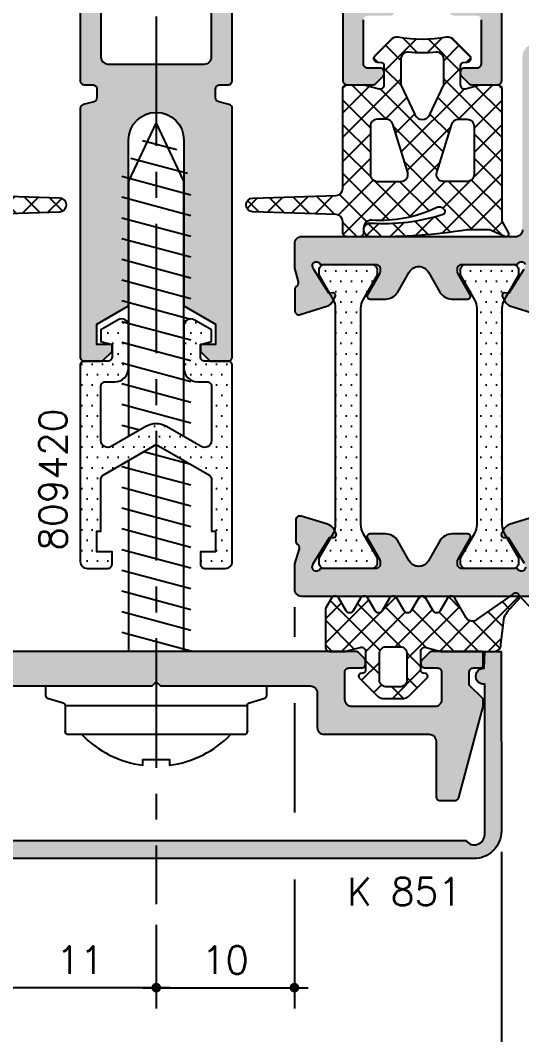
# Model space of a CAD drawing. Extents: x 0 to 4131, y -1600 to 527.
# Drawn here: x 71.7 to 108, y -889.3 to -815.9 of the extents above; entities that cross this region are included whole.
import ezdxf

# ---------------------------------------------------------------- set-up
doc = ezdxf.new("R2010")
doc.units = 0
doc.header["$LTSCALE"] = 7.5
doc.header["$MEASUREMENT"] = 0
doc.linetypes.add('CENTER', pattern=[2, 1.25, -0.25, 0.25, -0.25])
doc.layers.get('0').update_dxf_attribs({"linetype": 'CONTINUOUS'})
doc.layers.get('DEFPOINTS').update_dxf_attribs({"linetype": 'CONTINUOUS'})
for name, color, linetype in [('ASSI', 1, 'CENTER'), ('FILL', 8, 'CONTINUOUS'), ('FINE', 7, 'CONTINUOUS'), ('GOMMA', 3, 'CONTINUOUS'), ('GROSSA', 4, 'CONTINUOUS'), ('QUOTE', 254, 'CONTINUOUS'), ('VITERIA', 40, 'CONTINUOUS')]:
    doc.layers.add(name, color=color, linetype=linetype)
doc.styles.get("Standard").update_dxf_attribs({"font": 'romans.shx'})
doc.dimstyles.new('SCALA_1-1$0', dxfattribs={"dimtxt": 2, "dimasz": 1, "dimexe": 1.5, "dimexo": 1.5, "dimgap": 1, "dimtad": 3, "dimdsep": 46, "dimtxsty": 'Standard', "dimblk1": 'PUNTO', "dimblk2": 'PUNTO', "dimsah": 1, "dimcen": 0.09, "dimclrt": 2, "dimadec": 0, "dimazin": 0, "dimtfac": 0.7, "dimtmove": 0, "dimatfit": 3, "dimldrblk": 'PUNTO', "dimfxl": 1, "dimtolj": 2, "dimarcsym": 0})
pattern_1 = [(45, (1e-07, -960), (-0.8838835, 0.8838835), []), (135, (1e-07, -960), (-0.8838835, -0.8838835), [])]
pattern_2 = [(0, (1e-07, -960), (0.375, 0.75), [0, -0.75])]

# ---------------------------------------------------------------- blocks, each defined once
blk = doc.blocks.new('k0855')
at = {"layer": 'GROSSA'}
blk.add_lwpolyline([(11.65, 0.8, -0.414214), (11.15, 0.3), (0.3, 0.3), (0, 0), (-0.3, 0.3), (-11.15, 0.3, -0.414214), (-11.65, 0.8), (-11.65, 3.3, 0.414214), (-12.15, 3.8), (-19.75, 3.8, -0.414214), (-20.25, 4.3), (-20.25, 8.3, 0.414214), (-20.55, 8.6), (-21.598, 8.6, 0.339454), (-21.888, 8.378), (-23.65, 1.8), (-23.65, 1.245), (-22.65, 0.245), (-22.65, -0.7, -0.414214), (-22.95, -1), (-23.5, -1, 0.414214), (-23.65, -1.15), (-23.65, -2.05, 0.414214), (-23.5, -2.2), (-19.974, -2.2, 0.198912), (-19.762, -2.112), (-19.238, -1.588, 0.198912), (-19.15, -1.376), (-19.15, -1.3, 0.414214), (-19.45, -1), (-20.35, -1, -0.414214), (-20.65, -0.7), (-20.65, 1.3, -0.414214), (-20.15, 1.8), (-14.15, 1.8, -0.414214), (-13.65, 1.3), (-13.65, -0.7, -0.414214), (-13.95, -1), (-14.85, -1, 0.414214), (-15.15, -1.3), (-15.15, -1.476, 0.198912), (-15.062, -1.688), (-14.638, -2.112, 0.198912), (-14.426, -2.2), (14.426, -2.2, 0.198912), (14.638, -2.112), (15.062, -1.688, 0.198912), (15.15, -1.476), (15.15, -1.3, 0.414214), (14.85, -1), (13.95, -1, -0.414214), (13.65, -0.7), (13.65, 1.3, -0.414214), (14.15, 1.8), (20.138, 1.8, -0.414214), (20.638, 1.3), (20.638, -0.7, -0.414214), (20.338, -1), (19.438, -1, 0.414214), (19.138, -1.3), (19.138, -1.376, 0.198912), (19.226, -1.588), (19.75, -2.112, 0.198912), (19.962, -2.2), (23.488, -2.2, 0.414214), (23.638, -2.05), (23.638, -1.15, 0.414214), (23.488, -1), (22.938, -1, -0.414214), (22.638, -0.7), (22.638, 0.245), (23.638, 1.245), (23.638, 1.8), (21.915, 8.229, 0.339454), (21.432, 8.6), (20.538, 8.6, 0.414214), (20.238, 8.3), (20.238, 4.3, -0.414214), (19.738, 3.8), (12.15, 3.8, 0.414214), (11.65, 3.3)], format="xyb", close=True, dxfattribs=at)
blk = doc.blocks.new('PUNTO')
blk.add_line((-1, 0), (1, 0))
at = {"const_width": 0.35}
blk.add_lwpolyline([(-0.175, 0, 1), (0.175, 0, 1)], format="xyb", close=True, dxfattribs=at)
blk = doc.blocks.new('*D367')
at = {"layer": 'DEFPOINTS', "color": 0, "transparency": 16777216}
for p in [(56.464, -874.541), (106.481, -874.54), (106.481, -895.269)]:
    blk.add_point(p, dxfattribs=at)
at = {"layer": 'QUOTE', "color": 0, "lineweight": -2, "transparency": 16777216}
for p, q in [((56.464, -876.041), (56.464, -896.769)), ((106.481, -876.04), (106.481, -896.769)), ((57.464, -895.269), (105.481, -895.269))]:
    blk.add_line(p, q, dxfattribs=at)
at = {"layer": 'QUOTE', "color": 0, "lineweight": -2, "transparency": 16777216, "rotation": 180}
blk.add_blockref('PUNTO', (56.464, -895.269), dxfattribs=at)
at = {"layer": 'QUOTE', "color": 0, "lineweight": -2, "transparency": 16777216}
blk.add_blockref('PUNTO', (106.481, -895.269), dxfattribs=at)
at = {"layer": 'QUOTE', "color": 2, "transparency": 16777216, "insert": (81.472, -893.269), "char_height": 2, "attachment_point": 5}
blk.add_mtext('\\A2;50', dxfattribs=at)
blk = doc.blocks.new('*D369')
at = {"layer": 'DEFPOINTS', "color": 0, "transparency": 16777216}
for p in [(91.508, -876.54), (81.508, -879.831), (91.508, -885.88)]:
    blk.add_point(p, dxfattribs=at)
at = {"layer": 'QUOTE', "color": 0, "lineweight": -2, "transparency": 16777216}
for p, q in [((91.508, -878.04), (91.508, -887.38)), ((81.508, -881.331), (81.508, -887.38)), ((82.508, -885.88), (90.508, -885.88))]:
    blk.add_line(p, q, dxfattribs=at)
at = {"layer": 'QUOTE', "color": 0, "lineweight": -2, "transparency": 16777216, "rotation": 180}
blk.add_blockref('PUNTO', (81.508, -885.88), dxfattribs=at)
at = {"layer": 'QUOTE', "color": 0, "lineweight": -2, "transparency": 16777216}
blk.add_blockref('PUNTO', (91.508, -885.88), dxfattribs=at)
at = {"layer": 'QUOTE', "color": 2, "transparency": 16777216, "insert": (86.508, -883.88), "char_height": 2, "attachment_point": 5}
blk.add_mtext('\\A2;10', dxfattribs=at)
blk = doc.blocks.new('*D370')
at = {"layer": 'DEFPOINTS', "color": 0, "transparency": 16777216}
for p in [(70.508, -876.54), (81.508, -879.831), (70.508, -885.88)]:
    blk.add_point(p, dxfattribs=at)
at = {"layer": 'QUOTE', "color": 0, "lineweight": -2, "transparency": 16777216}
for p, q in [((70.508, -878.04), (70.508, -887.38)), ((81.508, -881.331), (81.508, -887.38)), ((80.508, -885.88), (71.508, -885.88))]:
    blk.add_line(p, q, dxfattribs=at)
at = {"layer": 'QUOTE', "color": 0, "lineweight": -2, "transparency": 16777216, "rotation": 180}
blk.add_blockref('PUNTO', (70.508, -885.88), dxfattribs=at)
at = {"layer": 'QUOTE', "color": 0, "lineweight": -2, "transparency": 16777216}
blk.add_blockref('PUNTO', (81.508, -885.88), dxfattribs=at)
at = {"layer": 'QUOTE', "color": 2, "transparency": 16777216, "insert": (76.008, -883.88), "char_height": 2, "attachment_point": 5}
blk.add_mtext('\\A2;11', dxfattribs=at)

msp = doc.modelspace()

# ---------------------------------------------------------------- hatches: boundary and pattern name
at = {"layer": 'FILL'}
h = msp.add_hatch(color=253, dxfattribs=at)
edge = h.paths.add_edge_path(flags=16)
edge.add_arc((58.8076, -719.4384), 0.3, 90, 180)
edge.add_line((58.5076, -719.4384), (58.5076, -803.2384))
edge.add_arc((58.8076, -803.2384), 0.3, 180, 270)
edge.add_line((58.8076, -803.5384), (104.2076, -803.5384))
edge.add_arc((104.2076, -803.2384), 0.3, 270, 360)
edge.add_line((104.5076, -803.2384), (104.5076, -719.4384))
edge.add_arc((104.2076, -719.4384), 0.3, 0, 90)
edge.add_line((104.2076, -719.1384), (58.8076, -719.1384))
edge = h.paths.add_edge_path()
edge.add_line((66.2076, -819.3384), (65.3076, -819.3384))
edge.add_arc((65.3076, -819.6384), 0.3, 90, 180)
edge.add_line((65.0076, -819.6384), (65.0076, -819.7141))
edge.add_arc((65.3076, -819.7141), 0.3, 180, 225)
edge.add_line((65.0954, -819.9262), (65.6197, -820.4505))
edge.add_arc((65.8318, -820.2384), 0.3, 225, 270)
edge.add_line((65.8318, -820.5384), (67.7076, -820.5384))
edge.add_arc((67.7076, -820.2384), 0.3, 270, 360)
edge.add_line((68.0076, -820.2384), (68.0076, -805.8384))
edge.add_arc((68.3076, -805.8384), 0.3, 90, 180, ccw=False)
edge.add_line((68.3076, -805.5384), (75.7076, -805.5384))
edge.add_arc((75.7076, -805.8384), 0.3, 0, 90, ccw=False)
edge.add_line((76.0076, -805.8384), (76.0076, -820.2384))
edge.add_arc((76.3076, -820.2384), 0.3, 180, 270)
edge.add_line((76.3076, -820.5384), (76.9076, -820.5384))
edge.add_arc((76.9076, -820.8384), 0.3, 0, 90, ccw=False)
edge.add_line((77.2076, -820.8384), (77.2076, -821.4866))
edge.add_arc((76.9076, -821.4866), 0.3, -75, 0, ccw=False)
edge.add_line((76.9852, -821.7764), (76.2299, -821.9788))
edge.add_arc((76.3076, -822.2686), 0.3, 105, 180)
edge.add_line((76.0076, -822.2686), (76.0076, -840.2384))
edge.add_arc((76.3076, -840.2384), 0.3, 180, 270)
edge.add_line((76.3076, -840.5384), (77.6076, -840.5384))
edge.add_line((77.6076, -840.5384), (78.3076, -839.8384))
edge.add_line((78.3076, -839.8384), (78.3076, -839.3384))
edge.add_line((78.3076, -839.3384), (77.2076, -839.3384))
edge.add_line((77.2076, -839.3384), (77.2076, -837.8663))
edge.add_line((77.2076, -837.8663), (79.5076, -836.5384))
edge.add_line((79.5076, -836.5384), (79.5076, -824.5384))
edge.add_arc((81.5076, -824.5384), 2, 0, 180, ccw=False)
edge.add_line((83.5076, -824.5384), (83.5076, -836.5384))
edge.add_line((83.5076, -836.5384), (85.8076, -837.8663))
edge.add_line((85.8076, -837.8663), (85.8076, -839.3384))
edge.add_line((85.8076, -839.3384), (84.7076, -839.3384))
edge.add_line((84.7076, -839.3384), (84.7076, -839.8384))
edge.add_line((84.7076, -839.8384), (85.4076, -840.5384))
edge.add_line((85.4076, -840.5384), (86.7076, -840.5384))
edge.add_arc((86.7076, -840.2384), 0.3, 270, 360)
edge.add_line((87.0076, -840.2384), (87.0076, -822.2686))
edge.add_arc((86.7076, -822.2686), 0.3, 0, 75)
edge.add_line((86.7852, -821.9788), (86.0299, -821.7764))
edge.add_arc((86.1076, -821.4866), 0.3, 180, 255, ccw=False)
edge.add_line((85.8076, -821.4866), (85.8076, -821.3384))
edge.add_line((85.8076, -821.3384), (85.8076, -820.8384))
edge.add_arc((86.1076, -820.8384), 0.3, 90, 180, ccw=False)
edge.add_line((86.1076, -820.5384), (86.7076, -820.5384))
edge.add_arc((86.7076, -820.2384), 0.3, 270, 360)
edge.add_line((87.0076, -820.2384), (87.0076, -805.8384))
edge.add_arc((87.3076, -805.8384), 0.3, 90, 180, ccw=False)
edge.add_line((87.3076, -805.5384), (94.7076, -805.5384))
edge.add_arc((94.7076, -805.8384), 0.3, 0, 90, ccw=False)
edge.add_line((95.0076, -805.8384), (95.0076, -820.2384))
edge.add_arc((95.3076, -820.2384), 0.3, 180, 270)
edge.add_line((95.3076, -820.5384), (97.1833, -820.5384))
edge.add_arc((97.1833, -820.2384), 0.3, 270, 315)
edge.add_line((97.3954, -820.4505), (97.9197, -819.9262))
edge.add_arc((97.7076, -819.7141), 0.3, 315, 360)
edge.add_line((98.0076, -819.7141), (98.0076, -819.6384))
edge.add_arc((97.7076, -819.6384), 0.3, 0, 90)
edge.add_line((97.7076, -819.3384), (96.8076, -819.3384))
edge.add_arc((96.8076, -819.0384), 0.3, 180, 270, ccw=False)
edge.add_line((96.5076, -819.0384), (96.5076, -815.8384))
edge.add_arc((96.8076, -815.8384), 0.3, 90, 180, ccw=False)
edge.add_line((96.8076, -815.5384), (98.4576, -815.5384))
edge.add_arc((98.4576, -815.2384), 0.3, 270, 360)
edge.add_line((98.7576, -815.2384), (98.7576, -814.3384))
edge.add_arc((99.0576, -814.3384), 0.3, 90, 180, ccw=False)
edge.add_line((99.0576, -814.0384), (99.6236, -814.0384))
edge.add_line((99.6236, -814.0384), (100.7576, -813.3837))
edge.add_line((100.7576, -813.3837), (101.8915, -814.0384))
edge.add_line((101.8915, -814.0384), (102.4576, -814.0384))
edge.add_arc((102.4576, -814.3384), 0.3, 0, 90, ccw=False)
edge.add_line((102.7576, -814.3384), (102.7576, -815.2384))
edge.add_arc((103.0576, -815.2384), 0.3, 180, 270)
edge.add_line((103.0576, -815.5384), (104.7076, -815.5384))
edge.add_arc((104.7076, -815.8384), 0.3, 0, 90, ccw=False)
edge.add_line((105.0076, -815.8384), (105.0076, -819.0384))
edge.add_arc((104.7076, -819.0384), 0.3, 270, 360, ccw=False)
edge.add_line((104.7076, -819.3384), (103.8076, -819.3384))
edge.add_arc((103.8076, -819.6384), 0.3, 90, 180)
edge.add_line((103.5076, -819.6384), (103.5076, -819.7141))
edge.add_arc((103.8076, -819.7141), 0.3, 180, 225)
edge.add_line((103.5954, -819.9262), (104.1197, -820.4505))
edge.add_arc((104.3318, -820.2384), 0.3, 225, 270)
edge.add_line((104.3318, -820.5384), (106.2076, -820.5384))
edge.add_arc((106.2076, -820.2384), 0.3, 270, 360)
edge.add_line((106.5076, -820.2384), (106.5076, -716.5384))
edge.add_arc((105.5076, -716.5384), 1, 0, 90)
edge.add_line((105.5076, -715.5384), (57.5076, -715.5384))
edge.add_arc((57.5076, -716.5384), 1, 90, 180)
edge.add_line((56.5076, -716.5384), (56.5076, -820.2384))
edge.add_arc((56.8076, -820.2384), 0.3, 180, 270)
edge.add_line((56.8076, -820.5384), (58.6833, -820.5384))
edge.add_arc((58.6833, -820.2384), 0.3, 270, 315)
edge.add_line((58.8954, -820.4505), (59.4197, -819.9262))
edge.add_arc((59.2076, -819.7141), 0.3, 315, 360)
edge.add_line((59.5076, -819.7141), (59.5076, -819.6384))
edge.add_arc((59.2076, -819.6384), 0.3, 0, 90)
edge.add_line((59.2076, -819.3384), (58.3076, -819.3384))
edge.add_arc((58.3076, -819.0384), 0.3, 180, 270, ccw=False)
edge.add_line((58.0076, -819.0384), (58.0076, -815.8384))
edge.add_arc((58.3076, -815.8384), 0.3, 90, 180, ccw=False)
edge.add_line((58.3076, -815.5384), (59.9576, -815.5384))
edge.add_arc((59.9576, -815.2384), 0.3, 270, 360)
edge.add_line((60.2576, -815.2384), (60.2576, -814.3384))
edge.add_arc((60.5576, -814.3384), 0.3, 90, 180, ccw=False)
edge.add_line((60.5576, -814.0384), (61.1236, -814.0384))
edge.add_line((61.1236, -814.0384), (62.2576, -813.3837))
edge.add_line((62.2576, -813.3837), (63.3915, -814.0384))
edge.add_line((63.3915, -814.0384), (63.9576, -814.0384))
edge.add_arc((63.9576, -814.3384), 0.3, 0, 90, ccw=False)
edge.add_line((64.2576, -814.3384), (64.2576, -815.2384))
edge.add_arc((64.5576, -815.2384), 0.3, 180, 270)
edge.add_line((64.5576, -815.5384), (66.2076, -815.5384))
edge.add_arc((66.2076, -815.8384), 0.3, 0, 90, ccw=False)
edge.add_line((66.5076, -815.8384), (66.5076, -819.0384))
edge.add_arc((66.2076, -819.0384), 0.3, -90, 0, ccw=False)
edge = h.paths.add_edge_path(flags=16)
edge.add_line((58.0076, -812.662), (58.0076, -805.8384))
edge.add_arc((58.3076, -805.8384), 0.3, 90, 180, ccw=False)
edge.add_line((58.3076, -805.5384), (66.2076, -805.5384))
edge.add_arc((66.2076, -805.8384), 0.3, 0, 90, ccw=False)
edge.add_line((66.5076, -805.8384), (66.5076, -812.662))
edge.add_arc((66.0076, -812.662), 0.5, -120, 0, ccw=False)
edge.add_line((65.7576, -813.095), (62.7576, -811.3629))
edge.add_arc((62.2576, -812.229), 1, 60, 120)
edge.add_line((61.7576, -811.3629), (58.7576, -813.095))
edge.add_arc((58.5076, -812.662), 0.5, 180, 300, ccw=False)
edge = h.paths.add_edge_path(flags=16)
edge.add_line((85.5076, -818.5384), (85.5076, -805.5384))
edge.add_line((85.5076, -805.5384), (77.5076, -805.5384))
edge.add_line((77.5076, -805.5384), (77.5076, -818.5384))
edge.add_arc((78.0076, -818.5384), 0.5, 180, 270)
edge.add_line((78.0076, -819.0384), (85.0076, -819.0384))
edge.add_arc((85.0076, -818.5384), 0.5, 270, 360)
edge = h.paths.add_edge_path(flags=16)
edge.add_arc((100.7576, -812.229), 1, 60, 120, ccw=False)
edge.add_line((101.2576, -811.3629), (104.2576, -813.095))
edge.add_arc((104.5076, -812.662), 0.5, 240, 360)
edge.add_line((105.0076, -812.662), (105.0076, -805.8384))
edge.add_arc((104.7076, -805.8384), 0.3, 0, 90)
edge.add_line((104.7076, -805.5384), (96.8076, -805.5384))
edge.add_arc((96.8076, -805.8384), 0.3, 90, 180)
edge.add_line((96.5076, -805.8384), (96.5076, -812.662))
edge.add_arc((97.0076, -812.662), 0.5, 180, 300)
edge.add_line((97.2576, -813.095), (100.2576, -811.3629))
h = msp.add_hatch(color=253, dxfattribs=at)
h.paths.add_polyline_path([(109.5076, -825.3058, -0.0666077), (109.4724, -825.0429), (109.4724, -820.3429, -0.0666077), (109.5076, -820.08), (109.5076, -819.3429, -0.4142136), (109.8076, -819.0429), (111.3076, -819.0429), (113.6812, -818.6244, 0.2903242), (114.4724, -817.9025), (114.4724, -804.4374, 0.2903242), (113.6812, -803.7155), (110.4597, -803.1475, 0.4663077), (110.1076, -803.4429), (110.1076, -804.3429, 0.4142136), (110.4076, -804.6429), (112.8155, -805.2162, -0.3472953), (113.0076, -805.4595), (113.0076, -810.8445), (113.3076, -811.1429), (113.0076, -811.4414), (113.0076, -817.0103, -0.3639702), (112.801, -817.2565), (111.1763, -817.5429), (109.0076, -817.5429, 0.4142136), (108.0076, -818.5429), (108.0076, -831.0432, -0.4142136), (107.5076, -831.5432), (92.0076, -831.5432, 0.4142136), (91.5076, -832.0432), (91.5076, -833.8044), (91.7711, -834.8042, -0.352985), (91.6332, -835.1547, 0.2677884), (91.532, -835.3271), (91.532, -836.881, 0.5062416), (91.9218, -837.1673), (93.8424, -836.5653, 0.1989124), (94.3122, -836.1725), (94.4591, -835.8915, 0.5773503), (94.2735, -835.599), (93.985, -835.6111), (92.901, -833.903, -0.1423287), (92.8076, -833.5815), (92.8076, -833.5432, -0.7071068), (93.3732, -833.5432), (97.4076, -833.5432, -0.4142136), (97.7076, -833.8432), (97.7076, -834.0628, -0.1316525), (97.6674, -834.2128), (96.7838, -835.7432, 0.5773503), (96.957, -836.0432), (98.1117, -836.0432, 0.2679492), (98.9777, -835.5432), (99.8147, -834.0935, -0.5773503), (101.2004, -834.0935), (102.0374, -835.5432, 0.2679492), (102.9034, -836.0432), (104.0581, -836.0432, 0.5773503), (104.2313, -835.7432), (103.3478, -834.2128, -0.1316525), (103.3076, -834.0628), (103.3076, -833.8432, -0.4142136), (103.6076, -833.5432), (107.6419, -833.5432, -0.7071068), (108.2076, -833.5432), (108.2076, -833.5815, -0.1423287), (108.1141, -833.903), (107.0301, -835.6111), (106.7417, -835.599, 0.5773503), (106.556, -835.8915), (106.703, -836.1725, 0.1989124), (107.1727, -836.5653), (109.0934, -837.1673, 0.5062416), (109.4831, -836.881), (109.4831, -835.3271, 0.2677884), (109.382, -835.1547, -0.352985), (109.244, -834.8042), (109.5076, -833.8044)])
h.paths.add_polyline_path([(109.5076, -856.0432), (109.5076, -855.5778, -0.0745528), (109.4724, -855.3432), (109.4724, -855.0916), (109.1753, -854.1197, -0.352985), (109.3157, -853.7702, 0.271549), (109.418, -853.5957), (109.418, -852.0459, 0.5040415), (109.0303, -851.759), (107.1163, -852.3441, 0.1989124), (106.6439, -852.7336), (106.495, -853.0136, 0.5773503), (106.6785, -853.3074), (106.967, -853.2973), (108.1367, -855.1692), (108.2244, -855.4561, -0.8247583), (107.6419, -855.5432), (103.6076, -855.5432, -0.4142136), (103.3076, -855.2432), (103.3076, -855.0236, -0.1316525), (103.3478, -854.8736), (104.2313, -853.3432, 0.5773503), (104.0581, -853.0432), (102.9034, -853.0432, 0.2679492), (102.0374, -853.5432), (101.2004, -854.9929, -0.5773503), (99.8147, -854.9929), (98.9777, -853.5432, 0.2679492), (98.1117, -853.0432), (96.957, -853.0432, 0.5773503), (96.7838, -853.3432), (97.6674, -854.8736, -0.1316525), (97.7076, -855.0236), (97.7076, -855.2432, -0.4142136), (97.4076, -855.5432), (93.3732, -855.5432, -0.8247583), (92.7907, -855.4561), (92.8784, -855.1692), (94.0481, -853.2973), (94.3366, -853.3074, 0.5773503), (94.5202, -853.0136), (94.3713, -852.7336, 0.1989124), (93.8988, -852.3441), (91.9848, -851.759, 0.5040415), (91.5971, -852.0459), (91.5971, -853.5957, 0.271549), (91.6995, -853.7702, -0.352985), (91.8399, -854.1197), (91.5076, -855.2066), (91.5076, -857.0432, 0.4142136), (92.0076, -857.5432), (115.469, -857.5432, 0.8390996), (115.64, -856.5734), (111.7604, -855.1613, 0.4400105), (111.368, -855.3656), (111.1657, -856.1208, -0.3394543), (110.8759, -856.3432), (109.8076, -856.3432, -0.4142136)])
h = msp.add_hatch(dxfattribs=at)
h.set_pattern_fill('ANSI37', color=137, scale=10, style=0)
h.set_pattern_definition(pattern_1)
h.paths.add_polyline_path([(65.9082, -830.3384, -0.4142136), (66.5082, -830.9384), (66.5082, -831.2384, 0.4142136), (66.8082, -831.5384), (67.7082, -831.5384, 0.4142136), (68.0082, -831.2384), (68.0082, -830.4232, -0.4052433), (68.4928, -829.9235), (74.5236, -829.7381, 0.9697392), (74.5236, -828.7386), (68.4928, -828.5533, -0.4052433), (68.0082, -828.0535), (68.0082, -820.8384, 0.4142136), (67.7082, -820.5384), (66.4673, -820.5384), (65.3858, -820.8281, -0.4931454), (65.0082, -820.5384), (65.0082, -819.1608, -0.3888787), (65.1908, -818.9615), (65.4855, -818.9358, 0.6370703), (65.6715, -818.4248), (64.4632, -817.2165, 0.2454199), (64.0215, -817.0779, -0.0888604), (60.4949, -817.0779, 0.2454199), (60.0532, -817.2165), (58.8449, -818.4248, 0.6370703), (59.0309, -818.9358), (59.3256, -818.9615, -0.3888787), (59.5082, -819.1608), (59.5082, -820.5384, -0.4931454), (59.1306, -820.8281), (58.0872, -820.5486, 0.0655435), (58.0096, -820.5384), (56.8082, -820.5384, 0.4142136), (56.5082, -820.8384), (56.5082, -830.4008), (56.0341, -831.24, 0.7195149), (56.2879, -831.5218), (57.401, -831.0384), (59.0157, -831.0384, 0.0438089), (65.974, -831.5432, 1.0114688), (66.0005, -830.5436, -0.097794), (60.7339, -829.8953, -0.5226703), (60.6389, -829.5809, -0.3865361), (61.3025, -829.4715, 0.1286776)])
h.paths.add_polyline_path([(63.312, -826.8906), (64.3948, -823.3906, -0.3288305), (64.8725, -823.0384), (65.5082, -823.0384, -0.4142136), (66.0082, -823.5384), (66.0082, -827.0384, -0.4142136), (65.5082, -827.5384), (63.7897, -827.5384, -0.5050829)], flags=16)
h.paths.add_polyline_path([(60.7267, -827.5384), (59.0082, -827.5384, -0.4142136), (58.5082, -827.0384), (58.5082, -823.5384, -0.4142136), (59.0082, -823.0384), (59.6439, -823.0384, -0.3288305), (60.1216, -823.3906), (61.2044, -826.8906, -0.5050829)], flags=16)
h.paths.add_polyline_path([(61.7144, -822.6962), (60.7082, -820.5384), (60.7082, -818.6869, -0.4410091), (61.2534, -818.189, 0.0453369), (63.263, -818.189, -0.4410091), (63.8082, -818.6869), (63.8082, -820.5384), (62.802, -822.6962, -0.6370703)], flags=16)
h = msp.add_hatch(dxfattribs=at)
h.set_pattern_fill('ANSI37', color=137, scale=10, style=0)
h.set_pattern_definition(pattern_1)
h.paths.add_polyline_path([(97.1069, -830.3384, 0.4142136), (96.5069, -830.9384), (96.5069, -831.2384, -0.4142136), (96.2069, -831.5384), (95.3069, -831.5384, -0.4142136), (95.0069, -831.2384), (95.0069, -830.4232, 0.4052433), (94.5223, -829.9235), (88.4916, -829.7381, -0.9697392), (88.4916, -828.7386), (94.5223, -828.5533, 0.4052433), (95.0069, -828.0535), (95.0069, -820.8384, -0.4142136), (95.3069, -820.5384), (96.5478, -820.5384), (97.6293, -820.8281, 0.4931454), (98.0069, -820.5384), (98.0069, -819.1608, 0.3888787), (97.8243, -818.9615), (97.5296, -818.9358, -0.6370703), (97.3436, -818.4248), (98.5519, -817.2165, -0.2454199), (98.9936, -817.0779, 0.0888604), (102.5202, -817.0779, -0.2454199), (102.9619, -817.2165), (104.1702, -818.4248, -0.6370703), (103.9842, -818.9358), (103.6895, -818.9615, 0.3888787), (103.5069, -819.1608), (103.5069, -820.5384, 0.4931454), (103.8846, -820.8281), (104.9279, -820.5486, -0.0655435), (105.0055, -820.5384), (106.2069, -820.5384, -0.4142136), (106.5069, -820.8384), (106.5069, -830.4008), (106.981, -831.24, -0.7195149), (106.7272, -831.5218), (105.6141, -831.0384), (103.9994, -831.0384, -0.0438089), (97.0411, -831.5432, -1.0114688), (97.0146, -830.5436, 0.097794), (102.2812, -829.8953, 0.5226703), (102.3762, -829.5809, 0.3865361), (101.7126, -829.4715, -0.1286776)])
h.paths.add_polyline_path([(99.7031, -826.8906), (98.6203, -823.3906, 0.3288305), (98.1426, -823.0384), (97.5069, -823.0384, 0.4142136), (97.0069, -823.5384), (97.0069, -827.0384, 0.4142136), (97.5069, -827.5384), (99.2254, -827.5384, 0.5050829)], flags=16)
h.paths.add_polyline_path([(102.2884, -827.5384), (104.0069, -827.5384, 0.4142136), (104.5069, -827.0384), (104.5069, -823.5384, 0.4142136), (104.0069, -823.0384), (103.3712, -823.0384, 0.3288305), (102.8935, -823.3906), (101.8107, -826.8906, 0.5050829)], flags=16)
h.paths.add_polyline_path([(101.3007, -822.6962), (102.3069, -820.5384), (102.3069, -818.6869, 0.4410091), (101.7617, -818.189, -0.0453369), (99.7522, -818.189, 0.4410091), (99.2069, -818.6869), (99.2069, -820.5384), (100.2131, -822.6962, 0.6370703)], flags=16)
h = msp.add_hatch(dxfattribs=at)
h.set_pattern_fill('DOTS', color=2, scale=12, style=0)
h.set_pattern_definition(pattern_2)
h.paths.add_polyline_path([(96.2904, -836.7045, -0.131571), (96.451, -836.1049), (97.4904, -834.3032), (97.4904, -833.9432, 0.4142136), (97.0904, -833.5432), (93.6904, -833.5432, 0.4142136), (93.2904, -833.9432), (93.2904, -834.3032), (94.3298, -836.1049, -0.131571), (94.4904, -836.7045), (94.4904, -852.3819, -0.131571), (94.3298, -852.9815), (93.2904, -854.7832), (93.2904, -855.1432, 0.4142136), (93.6904, -855.5432), (97.0904, -855.5432, 0.4142136), (97.4904, -855.1432), (97.4904, -854.7832), (96.451, -852.9815, -0.131571), (96.2904, -852.3819)])
h.paths.add_polyline_path([(106.5247, -836.7045, -0.131571), (106.6853, -836.1049), (107.7247, -834.3032), (107.7247, -833.9432, 0.4142136), (107.3247, -833.5432), (103.9247, -833.5432, 0.4142136), (103.5247, -833.9432), (103.5247, -834.3032), (104.5641, -836.1049, -0.131571), (104.7247, -836.7045), (104.7247, -852.3819, -0.131571), (104.5641, -852.9815), (103.5247, -854.7832), (103.5247, -855.1432, 0.4142136), (103.9247, -855.5432), (107.3247, -855.5432, 0.4142136), (107.7247, -855.1432), (107.7247, -854.7832), (106.6853, -852.9815, -0.131571), (106.5247, -852.3819)])
h = msp.add_hatch(dxfattribs=at)
h.set_pattern_fill('DOTS', color=2, scale=12, style=0)
h.set_pattern_definition(pattern_2)
edge = h.paths.add_edge_path()
edge.add_line((85.5076, -838.2704), (84.2576, -837.5487))
edge.add_arc((84.0076, -837.9817), 0.5, 60, 180)
edge.add_line((83.5076, -837.9817), (83.5076, -841.0384))
edge.add_arc((84.5076, -841.0384), 1, 180, 270)
edge.add_line((84.5076, -842.0384), (85.2076, -842.0384))
edge.add_arc((85.2076, -842.3384), 0.3, 0, 90, ccw=False)
edge.add_line((85.5076, -842.3384), (85.5076, -846.2867))
edge.add_arc((85.0076, -846.2867), 0.5, -120, 0, ccw=False)
edge.add_line((84.7576, -846.7197), (82.2576, -845.2763))
edge.add_arc((81.5076, -846.5754), 1.5, 60, 120)
edge.add_line((80.7576, -845.2763), (78.2576, -846.7197))
edge.add_arc((78.0076, -846.2867), 0.5, 180, 300, ccw=False)
edge.add_line((77.5076, -846.2867), (77.5076, -842.3384))
edge.add_arc((77.8076, -842.3384), 0.3, 90, 180, ccw=False)
edge.add_line((77.8076, -842.0384), (78.5076, -842.0384))
edge.add_arc((78.5076, -841.0384), 1, 270, 360)
edge.add_line((79.5076, -841.0384), (79.5076, -837.9817))
edge.add_arc((79.0076, -837.9817), 0.5, 0, 120)
edge.add_line((78.7576, -837.5487), (77.5076, -838.2704))
edge.add_line((77.5076, -838.2704), (77.5076, -839.124))
edge.add_line((77.5076, -839.124), (78.3076, -839.3384))
edge.add_line((78.3076, -839.3384), (78.3076, -840.2384))
edge.add_arc((78.0076, -840.2384), 0.3, 270, 360, ccw=False)
edge.add_line((78.0076, -840.5384), (76.3076, -840.5384))
edge.add_arc((76.3076, -840.8384), 0.3, 90, 180)
edge.add_line((76.0076, -840.8384), (76.0076, -855.0384))
edge.add_arc((76.5076, -855.0384), 0.5, 180, 270)
edge.add_line((76.5076, -855.5384), (78.0076, -855.5384))
edge.add_arc((78.0076, -855.2384), 0.3, 270, 360)
edge.add_line((78.3076, -855.2384), (78.3076, -854.3384))
edge.add_line((78.3076, -854.3384), (77.2076, -854.3384))
edge.add_line((77.2076, -854.3384), (77.2076, -852.8384))
edge.add_line((77.2076, -852.8384), (77.5076, -852.8384))
edge.add_line((77.5076, -852.8384), (77.5076, -849.058))
edge.add_arc((77.8076, -849.058), 0.3, 120, 180, ccw=False)
edge.add_line((77.6576, -848.7982), (81.5076, -846.5754))
edge.add_line((81.5076, -846.5754), (85.3576, -848.7982))
edge.add_arc((85.2076, -849.058), 0.3, 0, 60, ccw=False)
edge.add_line((85.5076, -849.058), (85.5076, -852.8384))
edge.add_line((85.5076, -852.8384), (85.8076, -852.8384))
edge.add_line((85.8076, -852.8384), (85.8076, -854.3384))
edge.add_line((85.8076, -854.3384), (84.7076, -854.3384))
edge.add_line((84.7076, -854.3384), (84.7076, -855.2384))
edge.add_arc((85.0076, -855.2384), 0.3, 180, 270)
edge.add_line((85.0076, -855.5384), (86.5076, -855.5384))
edge.add_arc((86.5076, -855.0384), 0.5, 270, 360)
edge.add_line((87.0076, -855.0384), (87.0076, -840.8384))
edge.add_arc((86.7076, -840.8384), 0.3, 0, 90)
edge.add_line((86.7076, -840.5384), (85.0076, -840.5384))
edge.add_arc((85.0076, -840.2384), 0.3, 180, 270, ccw=False)
edge.add_line((84.7076, -840.2384), (84.7076, -839.3384))
edge.add_line((84.7076, -839.3384), (85.5076, -839.124))
edge.add_line((85.5076, -839.124), (85.5076, -838.2704))
h = msp.add_hatch(dxfattribs=at)
h.set_pattern_fill('ANSI37', color=137, scale=10, style=0)
h.set_pattern_definition(pattern_1)
h.paths.add_polyline_path([(95.2304, -861.533, -0.0399775), (95.1031, -861.5432), (94.0514, -861.5432, -0.4142136), (93.7514, -861.2432), (93.7514, -858.5344, -0.1316525), (93.7916, -858.3844), (94.1906, -857.6932, -0.5773503), (94.7103, -857.6932), (95.2409, -858.6122, 0.5773503), (95.7605, -858.6122), (96.2911, -857.6932, -0.5773503), (96.8107, -857.6932), (97.3413, -858.6122, 0.5773503), (97.861, -858.6122), (98.3916, -857.6932, -0.5773503), (98.9112, -857.6932), (99.4418, -858.6122, 0.5773503), (99.9614, -858.6122), (100.492, -857.6932, -0.5773503), (101.0116, -857.6932), (101.5423, -858.6122, 0.5773503), (102.0619, -858.6122), (102.5925, -857.6932, -0.5773503), (103.1121, -857.6932), (103.9316, -859.1126, 0.5220051), (104.7491, -859.1822), (107.2751, -857.4227, -0.8769765), (107.7768, -857.7424), (107.2413, -858.3001, 0.0754671), (106.6877, -859.0626), (106.4514, -861.0432, -0.4142136), (105.9514, -861.5432), (102.1105, -861.5432), (101.029, -861.2534, 0.4931454), (100.6514, -861.5432), (100.6514, -862.3069, 0.0508863), (100.6452, -862.3675), (100.6452, -862.4432, 0.0508863), (100.6514, -862.5038), (100.6514, -862.9208, 0.3888787), (100.8339, -863.12), (100.9688, -863.1318, -0.6370703), (101.0928, -863.4725), (99.7685, -864.7968, -0.1989124), (99.415, -864.9432), (97.8878, -864.9432, -0.1989124), (97.5342, -864.7968), (96.21, -863.4725, -0.6370703), (96.3339, -863.1318), (96.4688, -863.12, 0.3888787), (96.6514, -862.9208), (96.6514, -862.5038, 0.0508863), (96.6576, -862.4432), (96.6576, -862.2675, 0.0508863), (96.6514, -862.2069), (96.6514, -861.5432, 0.4931454), (96.2737, -861.2534)])
h.paths.add_polyline_path([(97.6514, -861.7101), (97.6514, -863.6117, 0.4410091), (98.1966, -864.1097), (99.1061, -864.1097, 0.4410091), (99.6514, -863.6117), (99.6514, -861.7101, 0.4142136), (99.1514, -861.2101), (98.1514, -861.2101, 0.4142136)], flags=16)
h = msp.add_hatch(color=253, dxfattribs=at)
h.paths.add_polyline_path([(101.2576, -867.5432, -0.4142136), (101.7576, -868.0432), (101.7576, -872.0432, 0.4142136), (102.0576, -872.3432), (103.1053, -872.3432, 0.3394543), (103.3951, -872.1208), (105.1576, -865.5432), (105.1576, -864.9881), (104.1576, -863.9881), (104.1576, -863.0432, -0.4142136), (104.4576, -862.7432), (105.0076, -862.7432, 0.4142136), (105.1576, -862.5932), (105.1576, -861.6932, 0.4142136), (105.0076, -861.5432), (101.4818, -861.5432, 0.1989124), (101.2697, -861.6311), (100.7454, -862.1553, 0.2320248), (100.66, -862.4053, 0.4517884), (100.9576, -862.7432), (101.8576, -862.7432, -0.4142136), (102.1576, -863.0432), (102.1576, -865.0432, -0.4142136), (101.6576, -865.5432), (95.6576, -865.5432, -0.4142136), (95.1576, -865.0432), (95.1576, -863.0432, -0.4142136), (95.4576, -862.7432), (96.3576, -862.7432, 0.3558272), (96.6514, -862.5038), (96.6514, -862.2069, 0.1465428), (96.5697, -862.0553), (96.1454, -861.6311, 0.1989124), (95.9333, -861.5432), (95.1031, -861.5432, -0.0001075), (95.1028, -861.5432), (81.5076, -861.5432), (81.5076, -863.7432), (81.8076, -864.0432), (92.6576, -864.0432, -0.4142136), (93.1576, -864.5432), (93.1576, -867.0432, 0.4142136), (93.6576, -867.5432)])
h.paths.add_polyline_path([(81.2076, -864.0432), (81.5076, -863.7432), (81.5076, -861.5432), (67.9123, -861.5432, -0.0001075), (67.912, -861.5432), (67.0818, -861.5432, 0.1989124), (66.8697, -861.6311), (66.4454, -862.0553, 0.1465428), (66.3637, -862.2069), (66.3637, -862.5038, 0.3558272), (66.6576, -862.7432), (67.5576, -862.7432, -0.4142136), (67.8576, -863.0432), (67.8576, -865.0432, -0.4142136), (67.3576, -865.5432), (61.3699, -865.5432, -0.4142136), (60.8699, -865.0432), (60.8699, -863.0432, -0.4142136), (61.1699, -862.7432), (62.0699, -862.7432, 0.3558272), (62.3637, -862.5038), (62.3637, -862.3069, 0.1465428), (62.2821, -862.1553), (61.7578, -861.6311, 0.1989124), (61.5457, -861.5432), (58.0199, -861.5432, 0.4142136), (57.8699, -861.6932), (57.8699, -862.5932, 0.4142136), (58.0199, -862.7432), (58.5699, -862.7432, -0.4142136), (58.8699, -863.0432), (58.8699, -863.9881), (57.8699, -864.9881), (57.8699, -865.5432), (59.5927, -871.9726, 0.3394543), (60.0756, -872.3432), (60.9699, -872.3432, 0.4142136), (61.2699, -872.0432), (61.2699, -868.0432, -0.4142136), (61.7699, -867.5432), (69.3576, -867.5432, 0.4142136), (69.8576, -867.0432), (69.8576, -864.5432, -0.4142136), (70.3576, -864.0432)])
h.paths.add_polyline_path([(59.0224, -875.2403, -0.7207592), (57.6724, -874.7903), (57.6607, -863.9216, 1.0755067), (57.7024, -862.7593), (57.6576, -861.5432), (56.4584, -861.5432), (56.464, -874.5413, 0.4140644), (58.464, -876.5403), (81.5076, -876.5403), (81.5076, -875.2403)])
h.paths.add_polyline_path([(104.4806, -876.5403, 0.4142812), (106.4806, -874.5398), (106.4781, -861.5432), (105.2789, -861.5432), (105.2349, -862.7593, 1.0755067), (105.2775, -863.9216), (105.2724, -874.7903, -0.7207592), (103.9224, -875.2403), (81.5076, -875.2403), (81.5076, -876.5403)])

# ---------------------------------------------------------------- linework, layer by layer
at = {"layer": 'ASSI'}
msp.add_line((81.5076, -710.5928), (81.5076, -879.8308), dxfattribs=at)
at = {"layer": 'FINE'}
msp.add_arc((100.5094, -865.4035), 10.7083, 8.378598, 47.226179, dxfattribs=at)
at = {"layer": 'GOMMA'}
for points in [[(97.6293, -820.8281, 0.4931454), (98.0069, -820.5384), (98.0069, -819.1608, 0.3888787), (97.8243, -818.9615), (97.5296, -818.9358, -0.6370703), (97.3436, -818.4248), (98.5519, -817.2165, -0.2454199), (98.9936, -817.0779, 0.0888604), (102.5202, -817.0779, -0.2454199), (102.9619, -817.2165), (104.1702, -818.4248, -0.6370703), (103.9842, -818.9358), (103.6895, -818.9615, 0.3888787), (103.5069, -819.1608), (103.5069, -820.5384, 0.4931454), (103.8846, -820.8281), (104.9279, -820.5486, -0.0655435), (105.0055, -820.5384), (106.2069, -820.5384, -0.4142136), (106.5069, -820.8384), (106.5069, -830.4008), (106.981, -831.24, -0.7195149), (106.7272, -831.5218), (105.6141, -831.0384), (103.9994, -831.0384, -0.0438089), (97.0411, -831.5432, -1.0114688), (97.0146, -830.5436, 0.097794), (102.2812, -829.8953, 0.5226703), (102.3762, -829.5809, 0.3865361), (101.7126, -829.4715, -0.1286776), (97.1069, -830.3384, 0.4142136), (96.5069, -830.9384), (96.5069, -831.2384, -0.4142136), (96.2069, -831.5384), (95.3069, -831.5384, -0.4142136), (95.0069, -831.2384), (95.0069, -830.4232, 0.4052433), (94.5223, -829.9235), (88.4916, -829.7381, -0.9697392), (88.4916, -828.7386), (94.5223, -828.5533, 0.4052433), (95.0069, -828.0535), (95.0069, -820.8384, -0.4142136), (95.3069, -820.5384), (96.5478, -820.5384)], [(101.7617, -818.189, -0.0453369), (99.7522, -818.189, 0.4410091), (99.2069, -818.6869), (99.2069, -820.5384), (100.2131, -822.6962, 0.6370703), (101.3007, -822.6962), (102.3069, -820.5384), (102.3069, -818.6869, 0.4410091)], [(98.1426, -823.0384), (97.5069, -823.0384, 0.4142136), (97.0069, -823.5384), (97.0069, -827.0384, 0.4142136), (97.5069, -827.5384), (99.2254, -827.5384, 0.5050829), (99.7031, -826.8906), (98.6203, -823.3906, 0.3288305)], [(103.3712, -823.0384), (104.0069, -823.0384, -0.4142136), (104.5069, -823.5384), (104.5069, -827.0384, -0.4142136), (104.0069, -827.5384), (102.2884, -827.5384, -0.5050829), (101.8107, -826.8906), (102.8935, -823.3906, -0.3288305)], [(96.2904, -852.3819, 0.131571), (96.451, -852.9815), (97.4904, -854.7832), (97.4904, -855.1432, -0.4142136), (97.0904, -855.5432), (93.6904, -855.5432, -0.4142136), (93.2904, -855.1432), (93.2904, -854.7832), (94.3298, -852.9815, 0.131571), (94.4904, -852.3819), (94.4904, -836.7045, 0.131571), (94.3298, -836.1049), (93.2904, -834.3032), (93.2904, -833.9432, -0.4142136), (93.6904, -833.5432), (97.0904, -833.5432, -0.4142136), (97.4904, -833.9432), (97.4904, -834.3032), (96.451, -836.1049, 0.131571), (96.2904, -836.7045)], [(106.5247, -852.3819, 0.131571), (106.6853, -852.9815), (107.7247, -854.7832), (107.7247, -855.1432, -0.4142136), (107.3247, -855.5432), (103.9247, -855.5432, -0.4142136), (103.5247, -855.1432), (103.5247, -854.7832), (104.5641, -852.9815, 0.131571), (104.7247, -852.3819), (104.7247, -836.7045, 0.131571), (104.5641, -836.1049), (103.5247, -834.3032), (103.5247, -833.9432, -0.4142136), (103.9247, -833.5432), (107.3247, -833.5432, -0.4142136), (107.7247, -833.9432), (107.7247, -834.3032), (106.6853, -836.1049, 0.131571), (106.5247, -836.7045)], [(85.5076, -838.2704), (84.2576, -837.5487, 0.5773503), (83.5076, -837.9817), (83.5076, -841.0384, 0.4142136), (84.5076, -842.0384), (85.2076, -842.0384, -0.4142136), (85.5076, -842.3384), (85.5076, -846.2867, -0.5773503), (84.7576, -846.7197), (82.2576, -845.2763, 0.2679492), (80.7576, -845.2763), (78.2576, -846.7197, -0.5773503), (77.5076, -846.2867), (77.5076, -842.3384, -0.4142136), (77.8076, -842.0384), (78.5076, -842.0384, 0.4142136), (79.5076, -841.0384), (79.5076, -837.9817, 0.5773503), (78.7576, -837.5487), (77.5076, -838.2704), (77.5076, -839.124), (78.3076, -839.3384), (78.3076, -840.2384, -0.4142136), (78.0076, -840.5384), (76.3076, -840.5384, 0.4142136), (76.0076, -840.8384), (76.0076, -855.0384, 0.4142136), (76.5076, -855.5384), (78.0076, -855.5384, 0.4142136), (78.3076, -855.2384), (78.3076, -854.3384), (77.2076, -854.3384), (77.2076, -852.8384), (77.5076, -852.8384), (77.5076, -849.058, -0.2679492), (77.6576, -848.7982), (81.5076, -846.5754), (85.3576, -848.7982, -0.2679492), (85.5076, -849.058), (85.5076, -852.8384), (85.8076, -852.8384), (85.8076, -854.3384), (84.7076, -854.3384), (84.7076, -855.2384, 0.4142136), (85.0076, -855.5384), (86.5076, -855.5384, 0.4142136), (87.0076, -855.0384), (87.0076, -840.8384, 0.4142136), (86.7076, -840.5384), (85.0076, -840.5384, -0.4142136), (84.7076, -840.2384), (84.7076, -839.3384), (85.5076, -839.124)], [(94.0514, -861.5432), (95.1028, -861.5432, 0.0400852), (95.2304, -861.533), (96.2737, -861.2534, -0.4931454), (96.6514, -861.5432), (96.6514, -862.9208, -0.3888787), (96.4688, -863.12), (96.3339, -863.1318, 0.6370703), (96.21, -863.4725), (97.5342, -864.7968, 0.1989124), (97.8878, -864.9432), (99.415, -864.9432, 0.1989124), (99.7685, -864.7968), (101.0928, -863.4725, 0.6370703), (100.9688, -863.1318), (100.8339, -863.12, -0.3888787), (100.6514, -862.9208), (100.6514, -861.5432, -0.4931454), (101.029, -861.2534), (102.1105, -861.5432), (105.9514, -861.5432, 0.4142136), (106.4514, -861.0432), (106.6877, -859.0626, -0.0754671), (107.2413, -858.3001), (107.7768, -857.7424, 0.8769765), (107.2751, -857.4227), (104.7491, -859.1822, -0.5220051), (103.9316, -859.1126), (103.1121, -857.6932, 0.5773503), (102.5925, -857.6932), (102.0619, -858.6122, -0.5773503), (101.5423, -858.6122), (101.0116, -857.6932, 0.5773503), (100.492, -857.6932), (99.9614, -858.6122, -0.5773503), (99.4418, -858.6122), (98.9112, -857.6932, 0.5773503), (98.3916, -857.6932), (97.861, -858.6122, -0.5773503), (97.3413, -858.6122), (96.8107, -857.6932, 0.5773503), (96.2911, -857.6932), (95.7605, -858.6122, -0.5773503), (95.2409, -858.6122), (94.7103, -857.6932, 0.5773503), (94.1906, -857.6932), (93.7916, -858.3844, 0.1316525), (93.7514, -858.5344), (93.7514, -861.2432, 0.4142136)], [(97.6514, -863.6117), (97.6514, -861.7101, -0.4142136), (98.1514, -861.2101), (99.1514, -861.2101, -0.4142136), (99.6514, -861.7101), (99.6514, -863.6117, -0.4410091), (99.1061, -864.1097), (98.1966, -864.1097, -0.4410091)]]:
    msp.add_lwpolyline(points, format="xyb", close=True, dxfattribs=at)
msp.add_lwpolyline([(68.4928, -829.9235), (74.5236, -829.7381, 0.9697392), (74.5236, -828.7386), (68.4928, -828.5533, -0.4052433)], format="xyb", dxfattribs=at)
msp.add_arc((97.0222, -831.0436), 0.5, 81.12621, 81.181271, dxfattribs=at)
at = {"layer": 'GROSSA'}
for points in [[(105.0076, -815.8384), (105.0076, -819.0384, -0.4142136), (104.7076, -819.3384), (103.8076, -819.3384, 0.4142136), (103.5076, -819.6384), (103.5076, -819.7141, 0.1989124), (103.5954, -819.9262), (104.1197, -820.4505, 0.1989124), (104.3318, -820.5384), (106.2076, -820.5384, 0.4142136), (106.5076, -820.2384), (106.5076, -716.5384, 0.4142136)], [(76.0076, -805.8384), (76.0076, -820.2384, 0.4142136), (76.3076, -820.5384), (76.9076, -820.5384, -0.4142136), (77.2076, -820.8384), (77.2076, -821.4866, -0.3394543), (76.9852, -821.7764), (76.2299, -821.9788, 0.3394543), (76.0076, -822.2686), (76.0076, -840.2384, 0.4142136), (76.3076, -840.5384), (77.6076, -840.5384), (78.3076, -839.8384), (78.3076, -839.3384), (77.2076, -839.3384), (77.2076, -837.8663), (79.5076, -836.5384), (79.5076, -824.5384, -1), (83.5076, -824.5384), (83.5076, -836.5384), (85.8076, -837.8663), (85.8076, -839.3384), (84.7076, -839.3384), (84.7076, -839.8384), (85.4076, -840.5384), (86.7076, -840.5384, 0.4142136), (87.0076, -840.2384), (87.0076, -822.2686, 0.3394543), (86.7852, -821.9788), (86.0299, -821.7764, -0.3394543), (85.8076, -821.4866), (85.8076, -821.3384), (85.8076, -820.8384, -0.4142136), (86.1076, -820.5384), (86.7076, -820.5384, 0.4142136), (87.0076, -820.2384), (87.0076, -805.8384, -0.4142136)], [(95.0076, -805.8384), (95.0076, -820.2384, 0.4142136), (95.3076, -820.5384), (97.1833, -820.5384, 0.1989124), (97.3954, -820.4505), (97.9197, -819.9262, 0.1989124), (98.0076, -819.7141), (98.0076, -819.6384, 0.4142136), (97.7076, -819.3384), (96.8076, -819.3384, -0.4142136), (96.5076, -819.0384), (96.5076, -815.8384, -0.4142136)], [(108.0076, -831.0432, -0.4142136), (107.5076, -831.5432), (92.0076, -831.5432, 0.4142136), (91.5076, -832.0432), (91.5076, -833.8044), (91.7711, -834.8042, -0.352985), (91.6332, -835.1547, 0.271549), (91.532, -835.3299), (91.532, -836.881, 0.5062416), (91.9218, -837.1673), (93.8424, -836.5653, 0.1989124), (94.3122, -836.1725), (94.4591, -835.8915, 0.5773503), (94.2735, -835.599), (93.985, -835.6111), (92.901, -833.903, -0.1423287), (92.8076, -833.5815), (92.8076, -833.5432, -0.7071068), (93.3732, -833.5432), (93.3732, -833.5432), (97.4076, -833.5432, -0.4142136), (97.7076, -833.8432), (97.7076, -834.0628, -0.1316525), (97.6674, -834.2128), (96.7838, -835.7432, 0.5773503), (96.957, -836.0432), (98.1117, -836.0432, 0.2679492), (98.9777, -835.5432), (99.8147, -834.0935, -0.5773503), (101.2004, -834.0935), (102.0374, -835.5432, 0.2679492), (102.9034, -836.0432), (104.0581, -836.0432, 0.5773503), (104.2313, -835.7432), (103.3478, -834.2128, -0.1316525), (103.3076, -834.0628), (103.3076, -833.8432, -0.4142136), (103.6076, -833.5432), (107.6419, -833.5432)], [(108.1141, -833.903), (107.0301, -835.6111), (106.7417, -835.599, 0.5773503), (106.556, -835.8915), (106.703, -836.1725, 0.1989124), (107.1727, -836.5653), (109.0934, -837.1673, 0.5062416)], [(107.6419, -833.5432), (107.6419, -833.5432, -0.7071068), (108.2076, -833.5432)], [(108.2244, -855.4561, -0.8247583), (107.6419, -855.5432), (103.6076, -855.5432, -0.4142136), (103.3076, -855.2432), (103.3076, -855.0236, -0.1316525), (103.3478, -854.8736), (104.2313, -853.3432, 0.5773503), (104.0581, -853.0432), (102.9034, -853.0432, 0.2679492), (102.0374, -853.5432), (101.2004, -854.9929, -0.5773503), (99.8147, -854.9929), (98.9777, -853.5432, 0.2679492), (98.1117, -853.0432), (96.957, -853.0432, 0.5773503), (96.7838, -853.3432), (97.6674, -854.8736, -0.1316525), (97.7076, -855.0236), (97.7076, -855.2432, -0.4142136), (97.4076, -855.5432), (93.3732, -855.5432, -0.8247583), (92.7907, -855.4561), (92.8784, -855.1692), (94.0481, -853.2973), (94.3366, -853.3074, 0.5773503), (94.5202, -853.0136), (94.3713, -852.7336, 0.1989124), (93.8988, -852.3441), (91.9848, -851.759, 0.5040415), (91.5971, -852.0459), (91.5971, -853.5957, 0.271549), (91.6995, -853.7702, -0.352985), (91.8399, -854.1197), (91.5076, -855.2066), (91.5076, -857.0432, 0.4142136), (92.0076, -857.5432), (115.469, -857.5432, 0.8390996)], [(109.0303, -851.759), (107.1163, -852.3441, 0.1989124), (106.6439, -852.7336), (106.495, -853.0136, 0.5773503), (106.6785, -853.3074), (106.967, -853.2973), (108.1367, -855.1692)]]:
    msp.add_lwpolyline(points, format="xyb", dxfattribs=at)
for points in [[(85.5076, -818.5384), (85.5076, -805.5384), (77.5076, -805.5384), (77.5076, -818.5384, 0.4142136), (78.0076, -819.0384), (85.0076, -819.0384, 0.4142136)], [(57.6607, -863.9216), (57.6724, -874.7903, 0.7207592), (59.0224, -875.2403), (103.9224, -875.2403, 0.7207592), (105.2724, -874.7903), (105.2775, -863.9216, -1.0755067), (105.2349, -862.7593), (105.2789, -861.5432), (106.4781, -861.5432), (106.4806, -874.5398, -0.4142812), (104.4806, -876.5403), (58.464, -876.5403, -0.4140644), (56.464, -874.5413), (56.4584, -861.5432), (57.6576, -861.5432), (57.7024, -862.7593, -1.0755067)]]:
    msp.add_lwpolyline(points, format="xyb", close=True, dxfattribs=at)
at = {"layer": 'QUOTE'}
for p, q in [((91.5076, -858.3552), (91.5076, -860.4814)), ((91.5076, -865.2835), (91.5076, -873.2006))]:
    msp.add_line(p, q, dxfattribs=at)
at = {"layer": 'VITERIA'}
for p, q in [((82.9927, -825.2534), (80.5248, -824.5921)), ((83.7708, -826.9619), (79.6783, -825.8653)), ((84.0076, -828.5254), (79.0076, -827.1856)), ((84.0076, -830.0254), (79.0076, -828.6856)), ((84.0076, -831.5254), (79.0076, -830.1856)), ((84.0076, -833.0254), (79.0076, -831.6856)), ((84.0076, -834.5254), (79.0076, -833.1856)), ((84.0076, -836.0254), (79.0076, -834.6856)), ((84.0076, -837.5254), (79.0076, -836.1856)), ((84.0076, -839.0254), (79.0076, -837.6856)), ((84.0076, -840.5254), (79.0076, -839.1856)), ((84.0076, -842.0254), (79.0076, -840.6856)), ((84.0076, -843.5254), (79.0076, -842.1856)), ((84.0076, -845.0254), (79.0076, -843.6856)), ((80.3102, -845.5346), (79.0076, -845.1856)), ((84.0076, -848.0254), (80.5847, -847.1082)), ((84.0076, -849.5254), (79.0076, -848.1856)), ((84.0076, -851.0254), (79.0076, -849.6856)), ((84.0076, -852.5254), (79.0076, -851.1856)), ((84.0076, -854.0254), (79.0076, -852.6856)), ((84.0076, -855.5254), (79.0076, -854.1856)), ((84.0076, -857.0254), (79.0076, -855.6856)), ((84.0076, -858.5254), (79.0076, -857.1856)), ((84.0076, -860.0254), (79.0076, -858.6856)), ((84.0076, -861.5254), (79.0076, -860.1856)), ((74.9076, -865.4575), (88.1076, -865.4575))]:
    msp.add_line(p, q, dxfattribs=at)
for points in [[(83.5076, -845.998), (83.5076, -827.5102), (81.5076, -823.2712), (79.5076, -827.5102), (79.5076, -845.998)], [(79.5076, -847.7301), (79.5076, -850.411)], [(83.5076, -850.411), (83.5076, -847.7301)], [(79.5076, -849.64), (79.5076, -861.5432)], [(83.5076, -861.5432), (83.5076, -849.64)]]:
    msp.add_lwpolyline(points, dxfattribs=at)
for points in [[(73.5076, -864.0432), (73.5076, -864.7388, 0.330962), (73.6499, -864.9303), (74.7652, -865.266, -0.330962), (74.9076, -865.4575), (74.9076, -867.3432, 0.4142136), (75.1076, -867.5432), (81.5076, -867.5432), (87.9076, -867.5432, 0.4142136), (88.1076, -867.3432), (88.1076, -865.4575, -0.330962), (88.2499, -865.266), (89.3652, -864.9303, 0.330962), (89.5076, -864.7388), (89.5076, -864.0432)], [(76.1076, -867.5432, 0.1708493), (80.5482, -869.7815), (80.5482, -869.3643), (82.4669, -869.3643), (82.4669, -869.7815, 0.1708493), (86.9076, -867.5432, 0.1708493)]]:
    msp.add_lwpolyline(points, format="xyb", dxfattribs=at)
for p in [(74.9076, -867.3432), (88.1076, -867.3432)]:
    msp.add_point(p, dxfattribs=at)

# ---------------------------------------------------------------- block references
at = {"layer": 'QUOTE', "rotation": 180}
msp.add_blockref('k0855', (81.5076, -863.7432), dxfattribs=at)

# ---------------------------------------------------------------- texts
at = {"layer": 'QUOTE', "color": 2}
msp.add_text('809420', height=2, rotation=90, dxfattribs=at).set_placement((75.034, -854.2573))
msp.add_text('K 851', height=2, dxfattribs=at).set_placement((95.3066, -879.9237))

# ---------------------------------------------------------------- dimensions: what is measured, and where the dimension line sits
at = {"layer": 'QUOTE'}
dim = msp.add_linear_dim(base=(106.4806, -895.2687), p1=(56.464, -874.5413), p2=(106.4806, -874.5398), dimstyle='SCALA_1-1$0', override={"dimdec": 1}, dxfattribs=at)
dim.commit()
dim.dimension.update_dxf_attribs({"geometry": '*D367', "text_midpoint": (81.4723, -893.2687)})
for base, p2, picture, middle in [((70.5076, -885.8797), (70.5076, -876.5403), '*D370', (76.0076, -883.8797)), ((91.5076, -885.8797), (91.5076, -876.5403), '*D369', (86.5076, -883.8797))]:
    dim = msp.add_linear_dim(base=base, p1=(81.5076, -879.8308), p2=p2, dimstyle='SCALA_1-1$0', dxfattribs=at)
    dim.commit()
    dim.dimension.update_dxf_attribs({"geometry": picture, "text_midpoint": middle})

doc.saveas('drawing.dxf')
